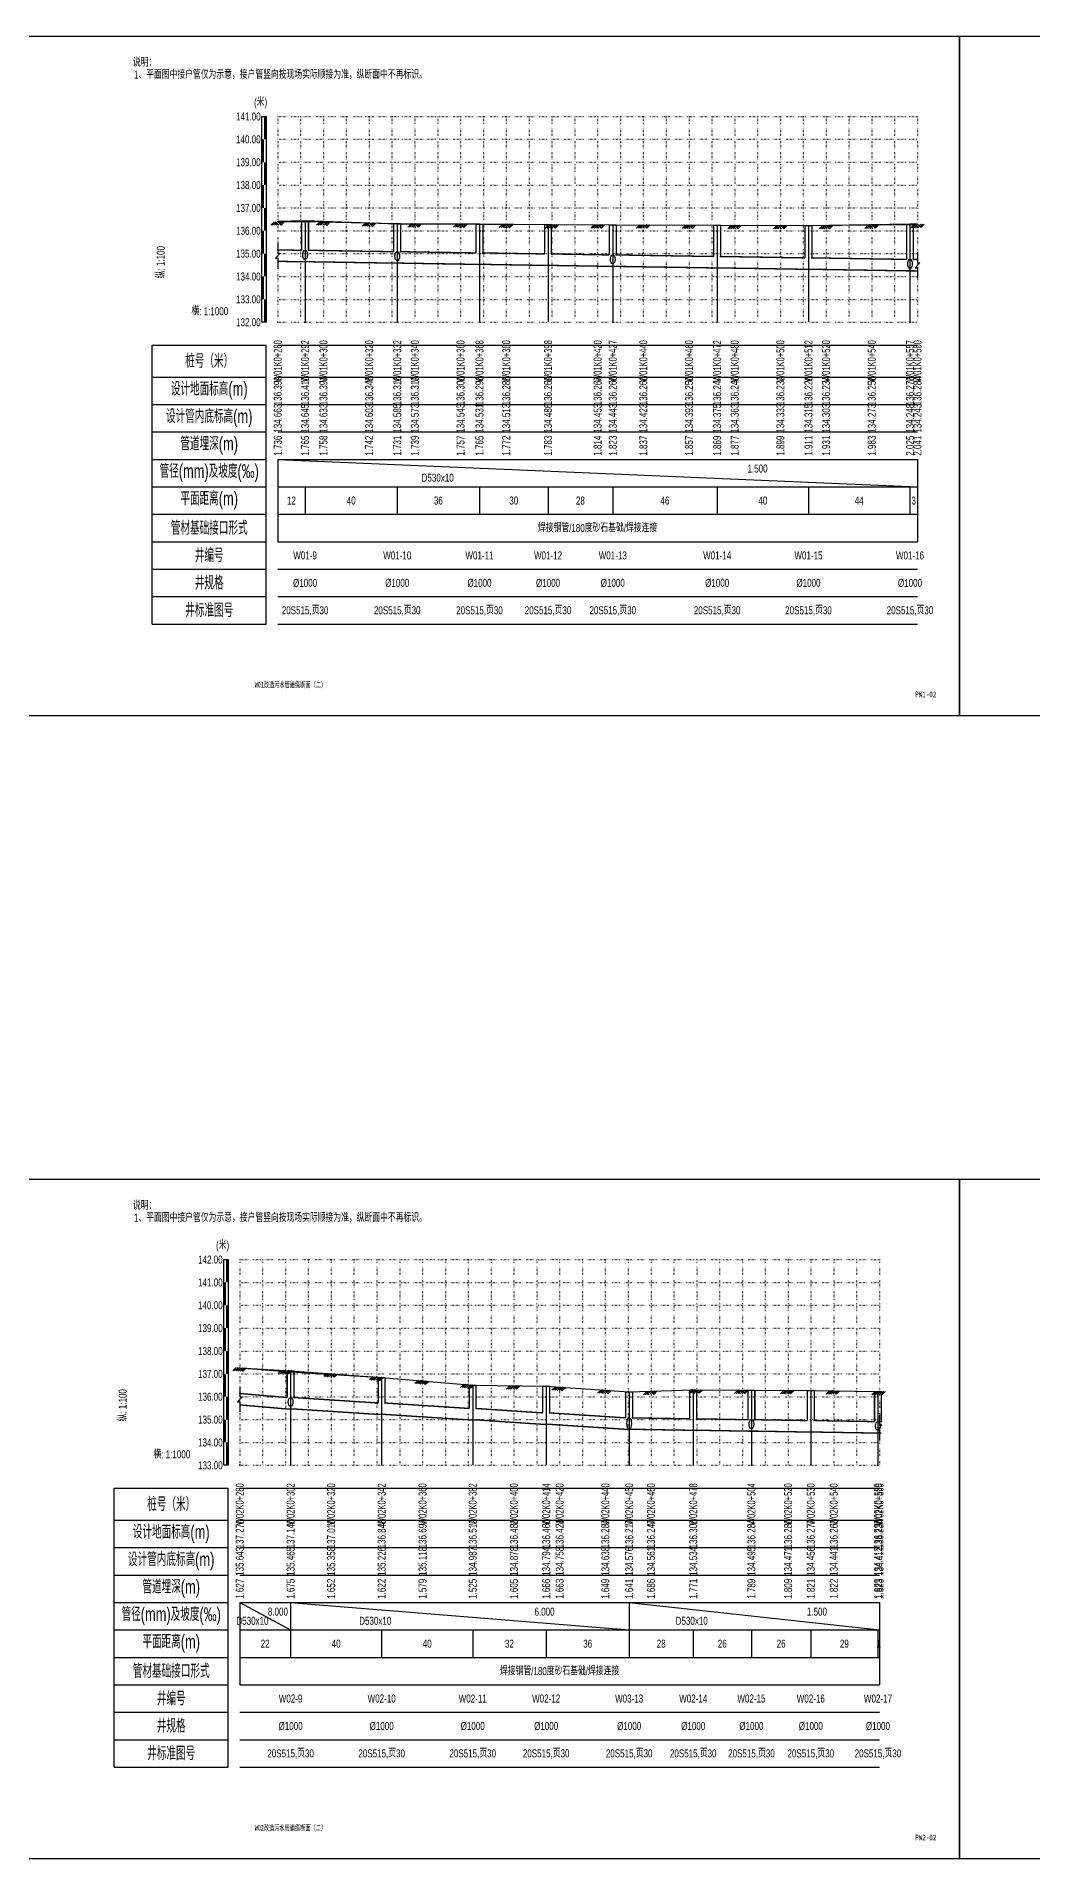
# Model space of a CAD drawing. Extents: x 529262 to 576451, y 2694391 to 2717535.
# Drawn here: x 571887 to 572323, y 2711947 to 2712744 of the extents above; entities that cross this region are included whole.
import ezdxf
from ezdxf.enums import TextEntityAlignment as Align

# ---------------------------------------------------------------- set-up
doc = ezdxf.new("R2010")
doc.units = 0
doc.linetypes.add('DOT', pattern=[6.35, 0, -6.35])
for name, color, linetype in [('GPSCOMMON', 7, 'Continuous'), ('P-说明', 7, 'Continuous'), ('PP-COM', 7, 'Continuous'), ('W-标注', 2, 'Continuous'), ('图框线', 7, 'Continuous'), ('纵断_分栏文字', 7, 'Continuous'), ('纵断_分栏线', 5, 'Continuous'), ('纵断_地面线', 3, 'Continuous'), ('纵断_标注', 2, 'Continuous'), ('纵断_标注_支管', 2, 'Continuous'), ('纵断_表头', 2, 'Continuous'), ('纵断_设计线', 1, 'Continuous'), ('纵断_高程网格', 8, 'DOT')]:
    doc.layers.add(name, color=color, linetype=linetype)
doc.layers.add('纵断污水井', color=7, linetype='Continuous', lineweight=60)
doc.layers.add('纵断污水管', color=224, linetype='Continuous', lineweight=60)
doc.styles.add('JieTuHzTxt', font='smsim.shx', dxfattribs={"width": 0.7, "bigfont": 'smfs.shx'})
doc.styles.add('SEMDI', font='smsim.shx', dxfattribs={"width": 0.75, "bigfont": 'smfs.shx'})
doc.styles.add('SMEDI', font='smsim.shx', dxfattribs={"width": 0.75, "height": 3.5, "bigfont": 'smfs.shx'})
doc.styles.add('宋体', font='', dxfattribs={"width": 0.75})
doc.styles.get('宋体').set_extended_font_data('SimSun')

# ---------------------------------------------------------------- blocks, each defined once
blk = doc.blocks.new('A3WK')
at = {"layer": '图框线'}
blk.add_lwpolyline([(0, 0), (420, 0), (420, 297), (0, 297), (0, 0)], dxfattribs=at)
blk = doc.blocks.new('市政排水（YZ）_zdbt')
at = {"color": 0, "linetype": 'ByBlock', "lineweight": -2}
for p, q in [((-50, 0), (0, 0)), ((-50, -122), (-50, 0)), ((0, -122), (0, 0)), ((-50, -14), (0, -14)), ((-50, -26), (0, -26)), ((-50, -38), (0, -38)), ((-50, -50), (0, -50)), ((-50, -62), (0, -62)), ((-50, -74), (0, -74)), ((-50, -86), (0, -86)), ((-50, -98), (0, -98)), ((-50, -110), (0, -110)), ((-50, -122), (0, -122))]:
    blk.add_line(p, q, dxfattribs=at)
at = {"color": 0, "linetype": 'ByBlock', "lineweight": -2, "char_height": 6, "attachment_point": 5, "style": 'JieTuHzTxt'}
for s, insert in [('桩号（米）', (-25, -7)), ('设计地面标高(m)', (-25, -20)), ('设计管内底标高(m)', (-25, -32)), ('管道埋深(m)', (-25, -44)), ('管径(mm)及坡度(‰)', (-25, -56)), ('平面距离(m)', (-25, -68)), ('管材基础接口形式', (-25, -80)), ('井编号', (-25, -92)), ('井规格', (-25, -104)), ('井标准图号', (-25, -116))]:
    blk.add_mtext(s, dxfattribs=dict(at, insert=insert))
blk = doc.blocks.new('VSDesignLineBlock')
at = {"color": 0, "linetype": 'Continuous'}
for p, q in [((-1.5, 0), (-3, -1.5)), ((-0.75, 0), (-2.25, -1.5)), ((0, 0), (-1.5, -1.5)), ((0, 0), (1.5, -1.5)), ((1.5, 0), (0.75, -0.75)), ((2.25, 0), (1.12, -1.12)), ((3, 0), (1.5, -1.5)), ((-0.98, -0.98), (-0.46, -1.5)), ((-0.5, -0.5), (0.5, -1.5))]:
    blk.add_line(p, q, dxfattribs=at)

msp = doc.modelspace()

# ---------------------------------------------------------------- linework, layer by layer
for p in [(571992.898, 2712650.145), (572006.356, 2712649.965), (572046.694, 2712649.36), (572082.695, 2712648.82), (572112.695, 2712648.37), (572141.029, 2712647.945), (572186.717, 2712647.26), (572226.696, 2712646.66), (572271.12, 2712645.994), (571976.269, 2712149.942), (572000.028, 2712148.161), (572039.881, 2712145.77), (572079.731, 2712143.379), (572111.882, 2712141.45), (572148.208, 2712139.27), (572176.251, 2712138.85), (572201.714, 2712138.468), (572227.714, 2712138.078), (572257.093, 2712137.637)]:
    msp.add_point(p)
at = {"layer": 'GPSCOMMON'}
for p in [(571992.898, 2712618.514), (571976.269, 2712118.514)]:
    msp.add_point(p, dxfattribs=at)
at = {"layer": 'PP-COM'}
for p, q in [((571451.269, 2712446.518), (576451.269, 2712446.518)), ((571451.269, 2711946.518), (576451.269, 2711946.518))]:
    msp.add_line(p, q, dxfattribs=at)
at = {"layer": '纵断_分栏文字'}
for p, q in [((572003.356, 2712662.615), (572006.356, 2712662.615)), ((572043.694, 2712661.673), (572046.694, 2712661.673)), ((572079.695, 2712661.469), (572082.695, 2712661.469)), ((572109.695, 2712661.204), (572112.695, 2712661.204)), ((572138.029, 2712661.174), (572141.029, 2712661.174)), ((572183.717, 2712660.951), (572186.717, 2712660.951)), ((572223.696, 2712660.775), (572226.696, 2712660.775)), ((572268.12, 2712661.246), (572271.12, 2712661.246)), ((571992.898, 2712558.514), (571992.898, 2712546.514)), ((571992.898, 2712558.514), (572272.898, 2712546.514)), ((572272.898, 2712558.514), (572272.898, 2712546.514)), ((571992.898, 2712546.514), (571992.898, 2712534.514)), ((572004.856, 2712546.514), (572004.856, 2712534.514)), ((572045.194, 2712546.514), (572045.194, 2712534.514)), ((572081.195, 2712546.514), (572081.195, 2712534.514)), ((572111.195, 2712546.514), (572111.195, 2712534.514)), ((572139.529, 2712546.514), (572139.529, 2712534.514)), ((572185.217, 2712546.514), (572185.217, 2712534.514)), ((572225.196, 2712546.514), (572225.196, 2712534.514)), ((572269.62, 2712546.514), (572269.62, 2712534.514)), ((572272.898, 2712546.514), (572272.898, 2712534.514)), ((571992.898, 2712534.514), (571992.898, 2712522.514)), ((572272.898, 2712534.514), (572272.898, 2712522.514)), ((571997.028, 2712159.916), (572000.028, 2712159.916)), ((572036.881, 2712156.996), (572039.881, 2712156.996)), ((572076.731, 2712153.634), (572079.731, 2712153.634)), ((572108.882, 2712153.116), (572111.882, 2712153.116)), ((572145.208, 2712150.688), (572148.208, 2712150.688)), ((572173.251, 2712151.559), (572176.251, 2712151.559)), ((572198.714, 2712151.358), (572201.714, 2712151.358)), ((572224.714, 2712151.284), (572227.714, 2712151.284)), ((572254.093, 2712150.861), (572257.093, 2712150.861)), ((571976.269, 2712058.514), (571976.269, 2712046.514)), ((571976.269, 2712058.514), (571998.528, 2712046.514)), ((571998.528, 2712058.514), (571998.528, 2712046.514)), ((571998.528, 2712058.514), (572146.708, 2712046.514)), ((572146.708, 2712058.514), (572146.708, 2712046.514)), ((572146.708, 2712058.514), (572256.269, 2712046.514)), ((572256.269, 2712058.514), (572256.269, 2712046.514)), ((571976.269, 2712046.514), (571976.269, 2712034.514)), ((571998.528, 2712046.514), (571998.528, 2712034.514)), ((572038.381, 2712046.514), (572038.381, 2712034.514)), ((572078.231, 2712046.514), (572078.231, 2712034.514)), ((572110.382, 2712046.514), (572110.382, 2712034.514)), ((572146.708, 2712046.514), (572146.708, 2712034.514)), ((572174.751, 2712046.514), (572174.751, 2712034.514)), ((572200.214, 2712046.514), (572200.214, 2712034.514)), ((572226.214, 2712046.514), (572226.214, 2712034.514)), ((572255.593, 2712046.514), (572255.593, 2712034.514)), ((572256.269, 2712046.514), (572256.269, 2712034.514)), ((571976.269, 2712034.514), (571976.269, 2712022.514)), ((572256.269, 2712034.514), (572256.269, 2712022.514))]:
    msp.add_line(p, q, dxfattribs=at)
at = {"layer": '纵断_分栏线'}
for p, q in [((571992.898, 2712608.514), (572272.898, 2712608.514)), ((571992.898, 2712594.514), (572272.898, 2712594.514)), ((571992.898, 2712582.514), (572272.898, 2712582.514)), ((571992.898, 2712570.514), (572272.898, 2712570.514)), ((571992.898, 2712558.514), (572272.898, 2712558.514)), ((571992.898, 2712546.514), (572272.898, 2712546.514)), ((571992.898, 2712534.514), (572272.898, 2712534.514)), ((571992.898, 2712522.514), (572272.898, 2712522.514)), ((571992.898, 2712510.514), (572272.898, 2712510.514)), ((571992.898, 2712498.514), (572272.898, 2712498.514)), ((571992.898, 2712486.514), (572272.898, 2712486.514)), ((571976.269, 2712108.514), (572256.269, 2712108.514)), ((571976.269, 2712094.514), (572256.269, 2712094.514)), ((571976.269, 2712082.514), (572256.269, 2712082.514)), ((571976.269, 2712070.514), (572256.269, 2712070.514)), ((571976.269, 2712058.514), (572256.269, 2712058.514)), ((571976.269, 2712046.514), (572256.269, 2712046.514)), ((571976.269, 2712034.514), (572256.269, 2712034.514)), ((571976.269, 2712022.514), (572256.269, 2712022.514)), ((571976.269, 2712010.514), (572256.269, 2712010.514)), ((571976.269, 2711998.514), (572256.269, 2711998.514)), ((571976.269, 2711986.514), (572256.269, 2711986.514))]:
    msp.add_line(p, q, dxfattribs=at)
at = {"layer": '纵断_地面线'}
for points in [[(571992.898, 2712662.705), (572004.856, 2712662.942), (572045.194, 2712661.583), (572081.195, 2712661.484), (572111.195, 2712661.211), (572139.529, 2712661.119), (572185.217, 2712660.927), (572225.196, 2712660.773), (572269.62, 2712661.482), (572272.898, 2712661.568)], [(571976.269, 2712161.121), (571998.528, 2712159.476), (572038.381, 2712156.992), (572078.231, 2712153.631), (572110.382, 2712153.09), (572146.708, 2712150.617), (572174.751, 2712151.583), (572200.214, 2712151.375), (572226.214, 2712151.282), (572255.593, 2712150.875), (572256.269, 2712150.868)]]:
    msp.add_lwpolyline(points, dxfattribs=at)
at = {"layer": '纵断_标注'}
for p, q in [((572004.856, 2712662.615), (572004.856, 2712618.514)), ((572045.194, 2712661.673), (572045.194, 2712618.514)), ((572081.195, 2712661.469), (572081.195, 2712618.514)), ((572111.195, 2712661.204), (572111.195, 2712618.514)), ((572139.529, 2712661.174), (572139.529, 2712618.514)), ((572185.217, 2712660.951), (572185.217, 2712618.514)), ((572225.196, 2712660.775), (572225.196, 2712618.514)), ((572269.62, 2712661.246), (572269.62, 2712618.514)), ((571998.528, 2712159.916), (571998.528, 2712118.514)), ((572038.381, 2712156.996), (572038.381, 2712118.514)), ((572078.231, 2712153.634), (572078.231, 2712118.514)), ((572110.382, 2712153.116), (572110.382, 2712118.514)), ((572146.708, 2712150.688), (572146.708, 2712118.514)), ((572174.751, 2712151.559), (572174.751, 2712118.514)), ((572200.214, 2712151.358), (572200.214, 2712118.514)), ((572226.214, 2712151.284), (572226.214, 2712118.514)), ((572255.593, 2712150.861), (572255.593, 2712118.514))]:
    msp.add_line(p, q, dxfattribs=at)
for points in [[(571937.898, 2712618.514, 0, 0, 0), (571937.898, 2712643.847, 1, 0, 0), (571937.898, 2712651.847, 0, 0, 0)], [(571937.898, 2712618.514, 0, 0, 0), (571963.231, 2712618.514, 1, 0, 0), (571971.231, 2712618.514, 0, 0, 0)], [(571921.269, 2712118.514, 0, 0, 0), (571921.269, 2712143.847, 1, 0, 0), (571921.269, 2712151.847, 0, 0, 0)], [(571921.269, 2712118.514, 0, 0, 0), (571946.603, 2712118.514, 1, 0, 0), (571954.603, 2712118.514, 0, 0, 0)]]:
    msp.add_lwpolyline(points, format="xyseb", dxfattribs=at)
for points in [[(571992.898, 2712653.145), (571992.898, 2712648.745), (571993.898, 2712648.745), (571991.898, 2712646.545), (571992.898, 2712646.545), (571992.898, 2712642.145)], [(572272.898, 2712648.945), (572272.898, 2712644.545), (572273.898, 2712644.545), (572271.898, 2712642.345), (572272.898, 2712642.345), (572272.898, 2712637.945)], [(571976.269, 2712152.942), (571976.269, 2712148.542), (571977.269, 2712148.542), (571975.269, 2712146.342), (571976.269, 2712146.342), (571976.269, 2712141.942)], [(572256.269, 2712140.627), (572256.269, 2712136.227), (572257.269, 2712136.227), (572255.269, 2712134.027), (572256.269, 2712134.027), (572256.269, 2712129.627)]]:
    msp.add_lwpolyline(points, dxfattribs=at)
at = {"layer": '纵断_标注_支管'}
for p in [(572004.856, 2712618.514), (572045.194, 2712618.514), (572139.529, 2712618.514), (572269.62, 2712618.514), (571998.528, 2712118.514), (572146.708, 2712118.514), (572200.214, 2712118.514), (572255.593, 2712118.514)]:
    msp.add_point(p, dxfattribs=at)
at = {"layer": '纵断_表头'}
for points in [[(571987.898, 2712618.514), (571985.898, 2712618.514), (571985.898, 2712708.514), (571987.898, 2712708.514), (571987.898, 2712618.514)], [(571971.269, 2712118.514), (571969.269, 2712118.514), (571969.269, 2712208.514), (571971.269, 2712208.514), (571971.269, 2712118.514)]]:
    msp.add_lwpolyline(points, dxfattribs=at)
at = {"layer": '纵断_表头', "const_width": 1}
for points in [[(571987.398, 2712698.514), (571987.398, 2712708.514)], [(571986.398, 2712688.514), (571986.398, 2712698.514)], [(571987.398, 2712678.514), (571987.398, 2712688.514)], [(571986.398, 2712668.514), (571986.398, 2712678.514)], [(571987.398, 2712658.514), (571987.398, 2712668.514)], [(571986.398, 2712648.514), (571986.398, 2712658.514)], [(571987.398, 2712638.514), (571987.398, 2712648.514)], [(571986.398, 2712628.514), (571986.398, 2712638.514)], [(571987.398, 2712618.514), (571987.398, 2712628.514)], [(571970.769, 2712198.514), (571970.769, 2712208.514)], [(571969.769, 2712188.514), (571969.769, 2712198.514)], [(571970.769, 2712178.514), (571970.769, 2712188.514)], [(571969.769, 2712168.514), (571969.769, 2712178.514)], [(571970.769, 2712158.514), (571970.769, 2712168.514)], [(571969.769, 2712148.514), (571969.769, 2712158.514)], [(571970.769, 2712138.514), (571970.769, 2712148.514)], [(571969.769, 2712128.514), (571969.769, 2712138.514)], [(571970.769, 2712118.514), (571970.769, 2712128.514)]]:
    msp.add_lwpolyline(points, dxfattribs=at)
at = {"layer": '纵断_设计线'}
for points in [[(571992.898, 2712662.499), (572004.856, 2712662.615), (572045.194, 2712661.673), (572081.195, 2712661.469), (572111.195, 2712661.204), (572139.529, 2712661.174), (572185.217, 2712660.951), (572225.196, 2712660.775), (572269.62, 2712661.246), (572272.898, 2712661.357)], [(571976.269, 2712161.217), (571998.528, 2712159.916), (572038.381, 2712156.996), (572078.231, 2712153.634), (572110.382, 2712153.116), (572146.708, 2712150.688), (572174.751, 2712151.559), (572200.214, 2712151.358), (572226.214, 2712151.284), (572255.593, 2712150.861), (572256.269, 2712150.855)]]:
    msp.add_lwpolyline(points, dxfattribs=at)
at = {"layer": '纵断_高程网格', "ltscale": 0.0787}
for p, q in [((571992.898, 2712708.514), (572272.898, 2712708.514)), ((571992.898, 2712708.514), (571992.898, 2712618.514)), ((572002.898, 2712708.514), (572002.898, 2712618.514)), ((572012.898, 2712708.514), (572012.898, 2712618.514)), ((572022.898, 2712708.514), (572022.898, 2712618.514)), ((572032.898, 2712708.514), (572032.898, 2712618.514)), ((572042.898, 2712708.514), (572042.898, 2712618.514)), ((572052.898, 2712708.514), (572052.898, 2712618.514)), ((572062.898, 2712708.514), (572062.898, 2712618.514)), ((572072.898, 2712708.514), (572072.898, 2712618.514)), ((572082.898, 2712708.514), (572082.898, 2712618.514)), ((572092.898, 2712708.514), (572092.898, 2712618.514)), ((572102.898, 2712708.514), (572102.898, 2712618.514)), ((572112.898, 2712708.514), (572112.898, 2712618.514)), ((572122.898, 2712708.514), (572122.898, 2712618.514)), ((572132.898, 2712708.514), (572132.898, 2712618.514)), ((572142.898, 2712708.514), (572142.898, 2712618.514)), ((572152.898, 2712708.514), (572152.898, 2712618.514)), ((572162.898, 2712708.514), (572162.898, 2712618.514)), ((572172.898, 2712708.514), (572172.898, 2712618.514)), ((572182.898, 2712708.514), (572182.898, 2712618.514)), ((572192.898, 2712708.514), (572192.898, 2712618.514)), ((572202.898, 2712708.514), (572202.898, 2712618.514)), ((572212.898, 2712708.514), (572212.898, 2712618.514)), ((572222.898, 2712708.514), (572222.898, 2712618.514)), ((572232.898, 2712708.514), (572232.898, 2712618.514)), ((572242.898, 2712708.514), (572242.898, 2712618.514)), ((572252.898, 2712708.514), (572252.898, 2712618.514)), ((572262.898, 2712708.514), (572262.898, 2712618.514)), ((572272.898, 2712708.514), (572272.898, 2712618.514)), ((571992.898, 2712698.514), (572272.898, 2712698.514)), ((571992.898, 2712688.514), (572272.898, 2712688.514)), ((571992.898, 2712678.514), (572272.898, 2712678.514)), ((571992.898, 2712668.514), (572272.898, 2712668.514)), ((571992.898, 2712658.514), (572272.898, 2712658.514)), ((571992.898, 2712648.514), (572272.898, 2712648.514)), ((571992.898, 2712638.514), (572272.898, 2712638.514)), ((571992.898, 2712628.514), (572272.898, 2712628.514)), ((571992.898, 2712618.514), (572272.898, 2712618.514)), ((571976.269, 2712208.514), (572256.269, 2712208.514)), ((571976.269, 2712208.514), (571976.269, 2712118.514)), ((571986.269, 2712208.514), (571986.269, 2712118.514)), ((571996.269, 2712208.514), (571996.269, 2712118.514)), ((572006.269, 2712208.514), (572006.269, 2712118.514)), ((572016.269, 2712208.514), (572016.269, 2712118.514)), ((572026.269, 2712208.514), (572026.269, 2712118.514)), ((572036.269, 2712208.514), (572036.269, 2712118.514)), ((572046.269, 2712208.514), (572046.269, 2712118.514)), ((572056.269, 2712208.514), (572056.269, 2712118.514)), ((572066.269, 2712208.514), (572066.269, 2712118.514)), ((572076.269, 2712208.514), (572076.269, 2712118.514)), ((572086.269, 2712208.514), (572086.269, 2712118.514)), ((572096.269, 2712208.514), (572096.269, 2712118.514)), ((572106.269, 2712208.514), (572106.269, 2712118.514)), ((572116.269, 2712208.514), (572116.269, 2712118.514)), ((572126.269, 2712208.514), (572126.269, 2712118.514)), ((572136.269, 2712208.514), (572136.269, 2712118.514)), ((572146.269, 2712208.514), (572146.269, 2712118.514)), ((572156.269, 2712208.514), (572156.269, 2712118.514)), ((572166.269, 2712208.514), (572166.269, 2712118.514)), ((572176.269, 2712208.514), (572176.269, 2712118.514)), ((572186.269, 2712208.514), (572186.269, 2712118.514)), ((572196.269, 2712208.514), (572196.269, 2712118.514)), ((572206.269, 2712208.514), (572206.269, 2712118.514)), ((572216.269, 2712208.514), (572216.269, 2712118.514)), ((572226.269, 2712208.514), (572226.269, 2712118.514)), ((572236.269, 2712208.514), (572236.269, 2712118.514)), ((572246.269, 2712208.514), (572246.269, 2712118.514)), ((572256.269, 2712208.514), (572256.269, 2712118.514)), ((571976.269, 2712198.514), (572256.269, 2712198.514)), ((571976.269, 2712188.514), (572256.269, 2712188.514)), ((571976.269, 2712178.514), (572256.269, 2712178.514)), ((571976.269, 2712168.514), (572256.269, 2712168.514)), ((571976.269, 2712158.514), (572256.269, 2712158.514)), ((571976.269, 2712148.514), (572256.269, 2712148.514)), ((571976.269, 2712138.514), (572256.269, 2712138.514)), ((571976.269, 2712128.514), (572256.269, 2712128.514)), ((571976.269, 2712118.514), (572256.269, 2712118.514))]:
    msp.add_line(p, q, dxfattribs=at)
at = {"layer": '纵断污水井', "const_width": 0.6}
for points in [[(572003.356, 2712662.615), (572003.356, 2712649.965)], [(572006.356, 2712662.615), (572006.356, 2712649.964)], [(572043.694, 2712661.673), (572043.694, 2712649.36)], [(572046.694, 2712661.673), (572046.694, 2712649.364)], [(572079.695, 2712661.469), (572079.695, 2712648.82)], [(572082.695, 2712661.469), (572082.695, 2712648.824)], [(572109.695, 2712661.204), (572109.695, 2712648.37)], [(572112.695, 2712661.204), (572112.695, 2712648.374)], [(572138.029, 2712661.174), (572138.029, 2712647.945)], [(572141.029, 2712661.174), (572141.029, 2712647.944)], [(572183.717, 2712660.951), (572183.717, 2712647.26)], [(572186.717, 2712660.951), (572186.717, 2712647.264)], [(572223.696, 2712660.775), (572223.696, 2712646.66)], [(572226.696, 2712660.775), (572226.696, 2712646.664)], [(572268.12, 2712661.246), (572268.12, 2712645.994)], [(572271.12, 2712661.246), (572271.12, 2712645.994)], [(572003.356, 2712644.964), (572006.356, 2712644.964)], [(572043.694, 2712644.364), (572046.694, 2712644.364)], [(572079.695, 2712643.824), (572082.695, 2712643.824)], [(572109.695, 2712643.374), (572112.695, 2712643.374)], [(572138.029, 2712642.944), (572141.029, 2712642.944)], [(572183.717, 2712642.264), (572186.717, 2712642.264)], [(572223.696, 2712641.664), (572226.696, 2712641.664)], [(572268.12, 2712640.994), (572271.12, 2712640.994)], [(571997.028, 2712159.916), (571997.028, 2712148.161)], [(572000.028, 2712159.916), (572000.028, 2712148.164)], [(572036.881, 2712156.996), (572036.881, 2712145.77)], [(572039.881, 2712156.996), (572039.881, 2712145.774)], [(572076.731, 2712153.634), (572076.731, 2712143.379)], [(572079.731, 2712153.634), (572079.731, 2712143.384)], [(572108.882, 2712153.116), (572108.882, 2712141.45)], [(572111.882, 2712153.116), (572111.882, 2712141.454)], [(572145.208, 2712150.688), (572145.208, 2712139.27)], [(572148.208, 2712150.688), (572148.208, 2712139.274)], [(572173.251, 2712151.559), (572173.251, 2712138.85)], [(572176.251, 2712151.559), (572176.251, 2712138.854)], [(572198.714, 2712151.358), (572198.714, 2712138.468)], [(572201.714, 2712151.358), (572201.714, 2712138.464)], [(572224.714, 2712151.284), (572224.714, 2712138.078)], [(572227.714, 2712151.284), (572227.714, 2712138.074)], [(572254.093, 2712150.861), (572254.093, 2712137.637)], [(572257.093, 2712150.861), (572257.093, 2712137.634)], [(571997.028, 2712143.164), (572000.028, 2712143.164)], [(572036.881, 2712140.774), (572039.881, 2712140.774)], [(572076.731, 2712138.384), (572079.731, 2712138.384)], [(572108.882, 2712136.454), (572111.882, 2712136.454)], [(572145.208, 2712134.274), (572148.208, 2712134.274)], [(572173.251, 2712133.854), (572176.251, 2712133.854)], [(572198.714, 2712133.464), (572201.714, 2712133.464)], [(572224.714, 2712133.074), (572227.714, 2712133.074)], [(572254.093, 2712132.634), (572257.093, 2712132.634)]]:
    msp.add_lwpolyline(points, dxfattribs=at)
at = {"layer": '纵断污水管', "const_width": 0.6}
for points in [[(571992.898, 2712650.145), (572003.356, 2712649.965)], [(572006.356, 2712649.965), (572043.694, 2712649.36)], [(572046.694, 2712649.36), (572079.695, 2712648.82)], [(572082.695, 2712648.82), (572109.695, 2712648.37)], [(572112.695, 2712648.37), (572138.029, 2712647.945)], [(571992.898, 2712645.145), (572003.356, 2712644.965)], [(572006.356, 2712644.965), (572043.694, 2712644.36)], [(572046.694, 2712644.36), (572079.695, 2712643.82)], [(572082.695, 2712643.82), (572109.695, 2712643.37)], [(572112.695, 2712643.37), (572138.029, 2712642.945)], [(572141.029, 2712647.945), (572183.717, 2712647.26)], [(572141.029, 2712642.945), (572183.717, 2712642.26)], [(572186.717, 2712647.26), (572223.696, 2712646.66)], [(572186.717, 2712642.26), (572223.696, 2712641.66)], [(572226.696, 2712646.66), (572268.12, 2712645.994)], [(572226.696, 2712641.66), (572268.12, 2712640.994)], [(572271.12, 2712645.994), (572272.898, 2712645.945)], [(572271.12, 2712640.994), (572272.898, 2712640.945)], [(571976.269, 2712149.942), (571997.028, 2712148.161)], [(572000.028, 2712148.161), (572036.881, 2712145.77)], [(571976.269, 2712144.942), (571997.028, 2712143.161)], [(572000.028, 2712143.161), (572036.881, 2712140.77)], [(572039.881, 2712145.77), (572076.731, 2712143.379)], [(572039.881, 2712140.77), (572076.731, 2712138.379)], [(572079.731, 2712143.379), (572108.882, 2712141.45)], [(572079.731, 2712138.379), (572108.882, 2712136.45)], [(572111.882, 2712141.45), (572145.208, 2712139.27)], [(572148.208, 2712139.27), (572173.251, 2712138.85)], [(572176.251, 2712138.85), (572198.714, 2712138.468)], [(572201.714, 2712138.468), (572224.714, 2712138.078)], [(572111.882, 2712136.45), (572145.208, 2712134.27)], [(572148.208, 2712134.27), (572173.251, 2712133.85)], [(572176.251, 2712133.85), (572198.714, 2712133.468)], [(572201.714, 2712133.468), (572224.714, 2712133.078)], [(572227.714, 2712138.078), (572254.093, 2712137.637)], [(572227.714, 2712133.078), (572254.093, 2712132.637)], [(572257.093, 2712137.637), (572256.269, 2712137.627)], [(572257.093, 2712132.637), (572256.269, 2712132.627)]]:
    msp.add_lwpolyline(points, dxfattribs=at)
at = {"layer": '纵断污水管', "lineweight": 30}
for centre, major_axis, ratio in [((572004.856, 2712648.005), (0, 2), 0.5), ((572045.194, 2712647.4), (0, 2), 0.5), ((572139.529, 2712645.985), (0, 2), 0.5), ((572269.62, 2712644.034), (0, 2), 0.5), ((571998.528, 2712146.201), (0, 2), 0.5), ((572146.708, 2712136.77), (0, 2.5), 0.4), ((572200.214, 2712136.508), (0, 2), 0.5), ((572255.593, 2712135.677), (0, 2), 0.5)]:
    msp.add_ellipse(centre, major_axis=major_axis, ratio=ratio, dxfattribs=at)

# ---------------------------------------------------------------- block references
at = {"layer": '纵断_标注'}
for p, rotation in [((571992.898, 2712662.499), 0.5538939436057053), ((572012.895, 2712662.427), 358.6619340561045), ((572032.89, 2712661.96), 358.6619340561045), ((572052.886, 2712661.629), 359.6760231969663), ((572072.886, 2712661.516), 359.6760231969663), ((572092.885, 2712661.366), 359.4945348219154), ((572112.885, 2712661.202), 359.9384402831228), ((572132.885, 2712661.181), 359.9384402831228), ((572152.885, 2712661.109), 359.7199178735945), ((572172.884, 2712661.011), 359.7199178735945), ((572192.884, 2712660.917), 359.748958867469), ((572212.884, 2712660.829), 359.748958867469), ((572232.883, 2712660.857), 0.6076274026804356), ((572252.882, 2712661.069), 0.6076274026804356), ((572272.879, 2712661.357), 1.932960521248762), ((571976.269, 2712161.217), 356.6545468110272), ((571996.235, 2712160.05), 356.6545468110272), ((572016.184, 2712158.622), 355.8088009017104), ((572036.13, 2712157.161), 355.8088009017104), ((572056.062, 2712155.504), 355.1787823253143), ((572075.991, 2712153.823), 355.1787823253143), ((572095.981, 2712153.348), 359.0766893594468), ((572115.966, 2712152.743), 356.1754377619848), ((572135.922, 2712151.409), 356.1754377619848), ((572155.893, 2712150.973), 1.779833067911486), ((572175.884, 2712151.55), 359.5478454540112), ((572195.884, 2712151.393), 359.5478454540112), ((572215.883, 2712151.313), 359.8359534490603), ((572235.882, 2712151.145), 359.1755830712082), ((572255.88, 2712150.858), 359.4685680427406)]:
    msp.add_blockref('VSDesignLineBlock', p, dxfattribs=dict(at, rotation=rotation))
at = {"layer": '纵断_表头'}
for name, p in [('A3WK', (571871.268, 2712446.514)), ('A3WK', (571871.269, 2712446.515)), ('A3WK', (572291.268, 2712446.514)), ('A3WK', (572291.269, 2712446.515)), ('市政排水（YZ）_zdbt', (571987.898, 2712608.514)), ('A3WK', (571871.268, 2711946.514)), ('A3WK', (571871.269, 2711946.515)), ('A3WK', (572291.268, 2711946.514)), ('A3WK', (572291.269, 2711946.515)), ('市政排水（YZ）_zdbt', (571971.269, 2712108.514))]:
    msp.add_blockref(name, p, dxfattribs=at)

# ---------------------------------------------------------------- texts
at = {"layer": 'P-说明', "style": '宋体'}
for s, width, p in [('W01改造污水管道纵断面（二）', 0.65, (571998.466, 2712459.975)), ('PW1-02', 0.75, (572276.54, 2712455.745)), ('W02改造污水管道纵断面（二）', 0.65, (571998.466, 2711959.975)), ('PW2-02', 0.75, (572276.54, 2711955.745))]:
    msp.add_text(s, height=2.5, dxfattribs=dict(at, width=width)).set_placement(p, align=Align.MIDDLE_CENTER)
at = {"layer": 'W-标注', "color": 3, "style": 'SMEDI', "width": 0.75}
for s, p in [('说明：', (571929.491, 2712730.35)), ('1、平面图中接户管仅为示意，接户管竖向按现场实际顺接为准，纵断面中不再标识。', (571929.948, 2712725.033)), ('说明：', (571929.492, 2712230.351)), ('1、平面图中接户管仅为示意，接户管竖向按现场实际顺接为准，纵断面中不再标识。', (571929.95, 2712225.034))]:
    msp.add_text(s, height=3.5, dxfattribs=at).set_placement(p)
at = {"layer": '纵断_分栏文字', "style": 'SEMDI'}
for s, width, p in [('W01K0+280', 0.65, (571992.898, 2712601.514)), ('W01K0+292', 0.65, (572004.856, 2712601.514)), ('W01K0+300', 0.65, (572012.898, 2712601.514)), ('W01K0+320', 0.65, (572032.898, 2712601.514)), ('W01K0+332', 0.65, (572045.194, 2712601.514)), ('W01K0+340', 0.65, (572052.898, 2712601.514)), ('W01K0+360', 0.65, (572072.898, 2712601.514)), ('W01K0+368', 0.65, (572081.195, 2712601.514)), ('W01K0+380', 0.65, (572092.898, 2712601.514)), ('W01K0+398', 0.65, (572111.195, 2712601.514)), ('W01K0+420', 0.65, (572132.898, 2712601.514)), ('W01K0+427', 0.65, (572139.529, 2712601.514)), ('W01K0+440', 0.65, (572152.898, 2712601.514)), ('W01K0+460', 0.65, (572172.898, 2712601.514)), ('W01K0+472', 0.65, (572185.217, 2712601.514)), ('W01K0+480', 0.65, (572192.898, 2712601.514)), ('W01K0+500', 0.65, (572212.898, 2712601.514)), ('W01K0+512', 0.65, (572225.196, 2712601.514)), ('W01K0+520', 0.65, (572232.898, 2712601.514)), ('W01K0+540', 0.65, (572252.898, 2712601.514)), ('W01K0+557', 0.65, (572269.62, 2712601.514)), ('W01K0+560', 0.65, (572272.898, 2712601.514)), ('136.399', 0.75, (571992.898, 2712588.514)), ('136.410', 0.75, (572004.856, 2712588.514)), ('136.391', 0.75, (572012.898, 2712588.514)), ('136.345', 0.75, (572032.898, 2712588.514)), ('136.316', 0.75, (572045.194, 2712588.514)), ('136.312', 0.75, (572052.898, 2712588.514)), ('136.300', 0.75, (572072.898, 2712588.514)), ('136.296', 0.75, (572081.195, 2712588.514)), ('136.285', 0.75, (572092.898, 2712588.514)), ('136.269', 0.75, (572111.195, 2712588.514)), ('136.267', 0.75, (572132.898, 2712588.514)), ('136.266', 0.75, (572139.529, 2712588.514)), ('136.260', 0.75, (572152.898, 2712588.514)), ('136.250', 0.75, (572172.898, 2712588.514)), ('136.244', 0.75, (572185.217, 2712588.514)), ('136.240', 0.75, (572192.898, 2712588.514)), ('136.232', 0.75, (572212.898, 2712588.514)), ('136.226', 0.75, (572225.196, 2712588.514)), ('136.234', 0.75, (572232.898, 2712588.514)), ('136.256', 0.75, (572252.898, 2712588.514)), ('136.273', 0.75, (572269.62, 2712588.514)), ('136.284', 0.75, (572272.898, 2712588.514)), ('134.663', 0.75, (571992.898, 2712576.514)), ('134.645', 0.75, (572004.856, 2712576.514)), ('134.633', 0.75, (572012.898, 2712576.514)), ('134.603', 0.75, (572032.898, 2712576.514)), ('134.585', 0.75, (572045.194, 2712576.514)), ('134.573', 0.75, (572052.898, 2712576.514)), ('134.543', 0.75, (572072.898, 2712576.514)), ('134.531', 0.75, (572081.195, 2712576.514)), ('134.513', 0.75, (572092.898, 2712576.514)), ('134.486', 0.75, (572111.195, 2712576.514)), ('134.453', 0.75, (572132.898, 2712576.514)), ('134.443', 0.75, (572139.529, 2712576.514)), ('134.423', 0.75, (572152.898, 2712576.514)), ('134.393', 0.75, (572172.898, 2712576.514)), ('134.375', 0.75, (572185.217, 2712576.514)), ('134.363', 0.75, (572192.898, 2712576.514)), ('134.333', 0.75, (572212.898, 2712576.514)), ('134.315', 0.75, (572225.196, 2712576.514)), ('134.303', 0.75, (572232.898, 2712576.514)), ('134.273', 0.75, (572252.898, 2712576.514)), ('134.248', 0.75, (572269.62, 2712576.514)), ('134.243', 0.75, (572272.898, 2712576.514)), ('1.736', 0.75, (571992.898, 2712564.514)), ('1.765', 0.75, (572004.856, 2712564.514)), ('1.758', 0.75, (572012.898, 2712564.514)), ('1.742', 0.75, (572032.898, 2712564.514)), ('1.731', 0.75, (572045.194, 2712564.514)), ('1.739', 0.75, (572052.898, 2712564.514)), ('1.757', 0.75, (572072.898, 2712564.514)), ('1.765', 0.75, (572081.195, 2712564.514)), ('1.772', 0.75, (572092.898, 2712564.514)), ('1.783', 0.75, (572111.195, 2712564.514)), ('1.814', 0.75, (572132.898, 2712564.514)), ('1.823', 0.75, (572139.529, 2712564.514)), ('1.837', 0.75, (572152.898, 2712564.514)), ('1.857', 0.75, (572172.898, 2712564.514)), ('1.869', 0.75, (572185.217, 2712564.514)), ('1.877', 0.75, (572192.898, 2712564.514)), ('1.899', 0.75, (572212.898, 2712564.514)), ('1.911', 0.75, (572225.196, 2712564.514)), ('1.931', 0.75, (572232.898, 2712564.514)), ('1.983', 0.75, (572252.898, 2712564.514)), ('2.025', 0.75, (572269.62, 2712564.514)), ('2.041', 0.75, (572272.898, 2712564.514)), ('W02K0+280', 0.65, (571976.269, 2712101.514)), ('W02K0+302', 0.65, (571998.528, 2712101.514)), ('W02K0+320', 0.65, (572016.269, 2712101.514)), ('W02K0+342', 0.65, (572038.381, 2712101.514)), ('W02K0+360', 0.65, (572056.269, 2712101.514)), ('W02K0+382', 0.65, (572078.231, 2712101.514)), ('W02K0+400', 0.65, (572096.269, 2712101.514)), ('W02K0+414', 0.65, (572110.382, 2712101.514)), ('W02K0+420', 0.65, (572116.269, 2712101.514)), ('W02K0+440', 0.65, (572136.269, 2712101.514)), ('W02K0+450', 0.65, (572146.708, 2712101.514)), ('W02K0+460', 0.65, (572156.269, 2712101.514)), ('W02K0+478', 0.65, (572174.751, 2712101.514)), ('W02K0+504', 0.65, (572200.214, 2712101.514)), ('W02K0+520', 0.65, (572216.269, 2712101.514)), ('W02K0+530', 0.65, (572226.214, 2712101.514)), ('W02K0+540', 0.65, (572236.269, 2712101.514)), ('W02K0+559', 0.65, (572255.593, 2712101.514)), ('W02K0+560', 0.65, (572256.269, 2712101.514)), ('137.270', 0.75, (571976.269, 2712088.514)), ('137.140', 0.75, (571998.528, 2712088.514)), ('137.010', 0.75, (572016.269, 2712088.514)), ('136.848', 0.75, (572038.381, 2712088.514)), ('136.697', 0.75, (572056.269, 2712088.514)), ('136.512', 0.75, (572078.231, 2712088.514)), ('136.483', 0.75, (572096.269, 2712088.514)), ('136.460', 0.75, (572110.382, 2712088.514)), ('136.421', 0.75, (572116.269, 2712088.514)), ('136.287', 0.75, (572136.269, 2712088.514)), ('136.217', 0.75, (572146.708, 2712088.514)), ('136.247', 0.75, (572156.269, 2712088.514)), ('136.305', 0.75, (572174.751, 2712088.514)), ('136.284', 0.75, (572200.214, 2712088.514)), ('136.280', 0.75, (572216.269, 2712088.514)), ('136.277', 0.75, (572226.214, 2712088.514)), ('136.263', 0.75, (572236.269, 2712088.514)), ('136.235', 0.75, (572255.593, 2712088.514)), ('136.234', 0.75, (572256.269, 2712088.514)), ('135.643', 0.75, (571976.269, 2712076.514)), ('135.465', 0.75, (571998.528, 2712076.514)), ('135.358', 0.75, (572016.269, 2712076.514)), ('135.226', 0.75, (572038.381, 2712076.514)), ('135.118', 0.75, (572056.269, 2712076.514)), ('134.878', 0.75, (572096.269, 2712076.514)), ('134.794', 0.75, (572110.382, 2712076.514)), ('134.758', 0.75, (572116.269, 2712076.514)), ('134.638', 0.75, (572136.269, 2712076.514)), ('134.576', 0.75, (572146.708, 2712076.514)), ('134.561', 0.75, (572156.269, 2712076.514)), ('134.534', 0.75, (572174.751, 2712076.514)), ('134.495', 0.75, (572200.214, 2712076.514)), ('134.471', 0.75, (572216.269, 2712076.514)), ('134.456', 0.75, (572226.214, 2712076.514)), ('134.441', 0.75, (572236.269, 2712076.514)), ('134.411', 0.75, (572256.269, 2712076.514)), ('134.987', 0.75, (572078.231, 2712076.514)), ('134.412', 0.75, (572255.593, 2712076.514)), ('1.627', 0.75, (571976.269, 2712064.514)), ('1.675', 0.75, (571998.528, 2712064.514)), ('1.652', 0.75, (572016.269, 2712064.514)), ('1.622', 0.75, (572038.381, 2712064.514)), ('1.579', 0.75, (572056.269, 2712064.514)), ('1.525', 0.75, (572078.231, 2712064.514)), ('1.605', 0.75, (572096.269, 2712064.514)), ('1.666', 0.75, (572110.382, 2712064.514)), ('1.663', 0.75, (572116.269, 2712064.514)), ('1.649', 0.75, (572136.269, 2712064.514)), ('1.641', 0.75, (572146.708, 2712064.514)), ('1.686', 0.75, (572156.269, 2712064.514)), ('1.771', 0.75, (572174.751, 2712064.514)), ('1.789', 0.75, (572200.214, 2712064.514)), ('1.809', 0.75, (572216.269, 2712064.514)), ('1.821', 0.75, (572226.214, 2712064.514)), ('1.822', 0.75, (572236.269, 2712064.514)), ('1.823', 0.75, (572255.593, 2712064.514)), ('1.823', 0.75, (572256.269, 2712064.514))]:
    msp.add_text(s, height=3.5, rotation=90, dxfattribs=dict(at, width=width)).set_placement(p, align=Align.MIDDLE_CENTER)
at = {"layer": '纵断_分栏文字', "style": 'SEMDI', "width": 0.75}
for s, p in [('1.500', (572202.898, 2712554.514)), ('D530x10', (572062.898, 2712550.514)), ('12', (571998.877, 2712540.514)), ('40', (572025.025, 2712540.514)), ('36', (572063.194, 2712540.514)), ('30', (572096.195, 2712540.514)), ('28', (572125.362, 2712540.514)), ('46', (572162.373, 2712540.514)), ('40', (572205.207, 2712540.514)), ('44', (572247.408, 2712540.514)), ('3', (572271.259, 2712540.514)), ('焊接钢管/180度砂石基础/焊接连接', (572132.898, 2712528.514)), ('W01-9', (572004.856, 2712516.514)), ('W01-10', (572045.194, 2712516.514)), ('W01-11', (572081.195, 2712516.514)), ('W01-12', (572111.195, 2712516.514)), ('W01-13', (572139.529, 2712516.514)), ('W01-14', (572185.217, 2712516.514)), ('W01-15', (572225.196, 2712516.514)), ('W01-16', (572269.62, 2712516.514)), ('%%c1000', (572004.856, 2712504.514)), ('%%c1000', (572045.194, 2712504.514)), ('%%c1000', (572081.195, 2712504.514)), ('%%c1000', (572111.195, 2712504.514)), ('%%c1000', (572139.529, 2712504.514)), ('%%c1000', (572185.217, 2712504.514)), ('%%c1000', (572225.196, 2712504.514)), ('%%c1000', (572269.62, 2712504.514)), ('20S515,页30', (572004.856, 2712492.514)), ('20S515,页30', (572045.194, 2712492.514)), ('20S515,页30', (572081.195, 2712492.514)), ('20S515,页30', (572111.195, 2712492.514)), ('20S515,页30', (572139.529, 2712492.514)), ('20S515,页30', (572185.217, 2712492.514)), ('20S515,页30', (572225.196, 2712492.514)), ('20S515,页30', (572269.62, 2712492.514)), ('D530x10', (571981.834, 2712050.514)), ('8.000', (571992.963, 2712054.514)), ('D530x10', (572035.573, 2712050.514)), ('6.000', (572109.663, 2712054.514)), ('D530x10', (572174.098, 2712050.514)), ('1.500', (572228.879, 2712054.514)), ('22', (571987.399, 2712040.514)), ('40', (572018.455, 2712040.514)), ('40', (572058.306, 2712040.514)), ('32', (572094.306, 2712040.514)), ('36', (572128.545, 2712040.514)), ('28', (572160.729, 2712040.514)), ('26', (572187.483, 2712040.514)), ('26', (572213.214, 2712040.514)), ('29', (572240.904, 2712040.514)), ('1', (572255.931, 2712040.514)), ('焊接钢管/180度砂石基础/焊接连接', (572116.269, 2712028.514)), ('W02-9', (571998.528, 2712016.514)), ('W02-10', (572038.381, 2712016.514)), ('W02-11', (572078.231, 2712016.514)), ('W02-12', (572110.382, 2712016.514)), ('W03-13', (572146.708, 2712016.514)), ('W02-14', (572174.751, 2712016.514)), ('W02-15', (572200.214, 2712016.514)), ('W02-16', (572226.214, 2712016.514)), ('W02-17', (572255.593, 2712016.514)), ('%%c1000', (571998.528, 2712004.514)), ('%%c1000', (572038.381, 2712004.514)), ('%%c1000', (572078.231, 2712004.514)), ('%%c1000', (572110.382, 2712004.514)), ('%%c1000', (572146.708, 2712004.514)), ('%%c1000', (572174.751, 2712004.514)), ('%%c1000', (572200.214, 2712004.514)), ('%%c1000', (572226.214, 2712004.514)), ('%%c1000', (572255.593, 2712004.514)), ('20S515,页30', (571998.528, 2711992.514)), ('20S515,页30', (572038.381, 2711992.514)), ('20S515,页30', (572078.231, 2711992.514)), ('20S515,页30', (572110.382, 2711992.514)), ('20S515,页30', (572146.708, 2711992.514)), ('20S515,页30', (572174.751, 2711992.514)), ('20S515,页30', (572200.214, 2711992.514)), ('20S515,页30', (572226.214, 2711992.514)), ('20S515,页30', (572255.593, 2711992.514))]:
    msp.add_text(s, height=3.5, dxfattribs=at).set_placement(p, align=Align.MIDDLE_CENTER)
at = {"layer": '纵断_标注', "style": 'SEMDI', "width": 0.75}
for p in [(571939.898, 2712651.847), (571923.269, 2712151.847)]:
    msp.add_text('纵: 1:100', height=3.5, rotation=90, dxfattribs=at).set_placement(p, align=Align.TOP_RIGHT)
for p in [(571971.231, 2712620.514), (571954.603, 2712120.514)]:
    msp.add_text('横: 1:1000', height=3.5, dxfattribs=at).set_placement(p, align=Align.BOTTOM_RIGHT)
at = {"layer": '纵断_表头', "style": 'SEMDI', "width": 0.75}
for p in [(571985.398, 2712712.014), (571968.769, 2712212.014)]:
    msp.add_text('(米)', height=3.5, dxfattribs=at).set_placement(p, align=Align.BOTTOM_CENTER)
for s, p in [('141.00', (571985.398, 2712708.514)), ('140.00', (571985.398, 2712698.514)), ('139.00', (571985.398, 2712688.514)), ('138.00', (571985.398, 2712678.514)), ('137.00', (571985.398, 2712668.514)), ('136.00', (571985.398, 2712658.514)), ('135.00', (571985.398, 2712648.514)), ('134.00', (571985.398, 2712638.514)), ('133.00', (571985.398, 2712628.514)), ('132.00', (571985.398, 2712618.514)), ('142.00', (571968.769, 2712208.514)), ('141.00', (571968.769, 2712198.514)), ('140.00', (571968.769, 2712188.514)), ('139.00', (571968.769, 2712178.514)), ('138.00', (571968.769, 2712168.514)), ('137.00', (571968.769, 2712158.514)), ('136.00', (571968.769, 2712148.514)), ('135.00', (571968.769, 2712138.514)), ('134.00', (571968.769, 2712128.514)), ('133.00', (571968.769, 2712118.514))]:
    msp.add_text(s, height=3.5, dxfattribs=at).set_placement(p, align=Align.MIDDLE_RIGHT)

doc.saveas('drawing.dxf')
